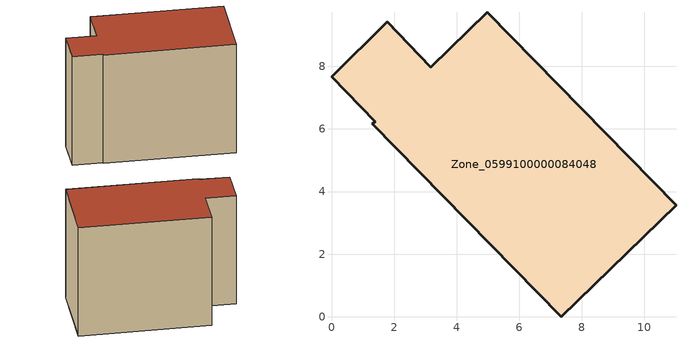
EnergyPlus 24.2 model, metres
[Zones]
Zone_0599100000084048
 floor ground (C_G): 1.39,6.24 0,7.67 1.79,9.42 3.17,7.97 4.98,9.73 11.01,3.56 7.35,0 1.31,6.16 z0
 wall outside (C_F): 3.17,7.97 1.79,9.42 0,7.67 1.39,6.24 1.31,6.16 7.35,0 11.01,3.56 4.98,9.73 3.17,7.97 z0:7.9
 roof outside (C_R): 11.01,3.56 4.98,9.73 3.17,7.97 1.79,9.42 0,7.67 1.39,6.24 1.31,6.16 7.35,0 z7.9
[BUILDING]
Pand.0599100000084048: North Axis=0; Terrain=City; Loads Convergence Tolerance Value=0.04; Temperature Convergence Tolerance Value=0.4; Solar Distribution=FullExterior; Maximum Number of Warmup Days=25; Minimum Number of Warmup Days=1
[Site:Location]
Rotterdam.The.Hague.AP_ZH_NLD Design_Conditions: Latitude=51.96; Longitude=4.45; Time Zone=1; Elevation=-4.5
[SITE:GROUNDTEMPERATURE:BUILDINGSURFACE]
18, 18, 18, 18, 18, 18, 18, 18, 18, 18, 18, 18
[MATERIAL] Thermal Absorptance=0.9; Solar Absorptance=0.7; Visible Absorptance=0.7
Name | Roughness | Thickness | Conductivity | Density | Specific Heat
G.TI.1975-1991 | MediumSmooth | 0.15 | 0.288461 | 540 | 1210
F.TI.1975-1991 | Rough | 0.3 | 0.230769 | 1920 | 840
R.TI.1975-1991 | MediumRough | 0.2 | 0.153846 | 1500 | 1000
[CONSTRUCTION]
C_G: G.TI.1975-1991
C_F: F.TI.1975-1991
C_R: R.TI.1975-1991
[ZONE]
Zone_0599100000084048: Type=1; Multiplier=1; Ceiling Height=Autocalculate; Volume=Autocalculate; Floor Area=autocalculate; Part of Total Floor Area=Yes
[ZONEINFILTRATION:DESIGNFLOWRATE]
Infil_Zone_0599100000084048: Zone or ZoneList or Space or SpaceList=Zone_0599100000084048; Schedule=AlwaysOn; Design Flow Rate Calculation Method=Flow/Area; Flow Rate per Floor Area=0.003; Constant Term Coefficient=1; Temperature Term Coefficient=0; Velocity Term Coefficient=0; Velocity Squared Term Coefficient=0
[HVACTEMPLATE:ZONE:IDEALLOADSAIRSYSTEM]
Zone_0599100000084048: Maximum Heating Supply Air Temperature=50; Minimum Cooling Supply Air Temperature=13; Maximum Heating Supply Air Humidity Ratio=0.0156; Minimum Cooling Supply Air Humidity Ratio=0.0077; Heating Limit=NoLimit; Cooling Limit=NoLimit; Dehumidification Control Type=ConstantSensibleHeatRatio; Cooling Sensible Heat Ratio=0.7; Dehumidification Setpoint=60; Humidification Control Type=None; Humidification Setpoint=30; Outdoor Air Method=None; Outdoor Air Flow Rate per Person=0.00944; Outdoor Air Flow Rate per Zone Floor Area=0; Outdoor Air Flow Rate per Zone=0; Demand Controlled Ventilation Type=None; Outdoor Air Economizer Type=NoEconomizer; Heat Recovery Type=None; Sensible Heat Recovery Effectiveness=0.7; Latent Heat Recovery Effectiveness=0.65
[ZONECONTROL:THERMOSTAT]
ThermostatControl_Zone_0599100000084048: Zone or ZoneList=Zone_0599100000084048; Control Type Schedule=DualSetpointControlType; Control 1=Thermostat_Zone_0599100000084048; Temperature Difference Between Cutout And Setpoint=0
[THERMOSTATSETPOINT:DUALSETPOINT]
Thermostat_Zone_0599100000084048: Heating Setpoint Temperature Schedule=HeatingSetpoint_Zone_0599100000084048; Cooling Setpoint Temperature Schedule=CoolingSetpoint_Zone_0599100000084048
[SCHEDULE:COMPACT]
HeatingSetpoint_Zone_0599100000084048: Through: 12/31, For: AllDays, Until: 24:00, 21
CoolingSetpoint_Zone_0599100000084048: Through: 12/31, For: AllDays, Until: 24:00, 24
DualSetpointControlType: Through: 12/31, For: AllDays, Until: 24:00, 4
AlwaysOn: Through: 12/31, For: AllDays, Until: 24:00, 1
